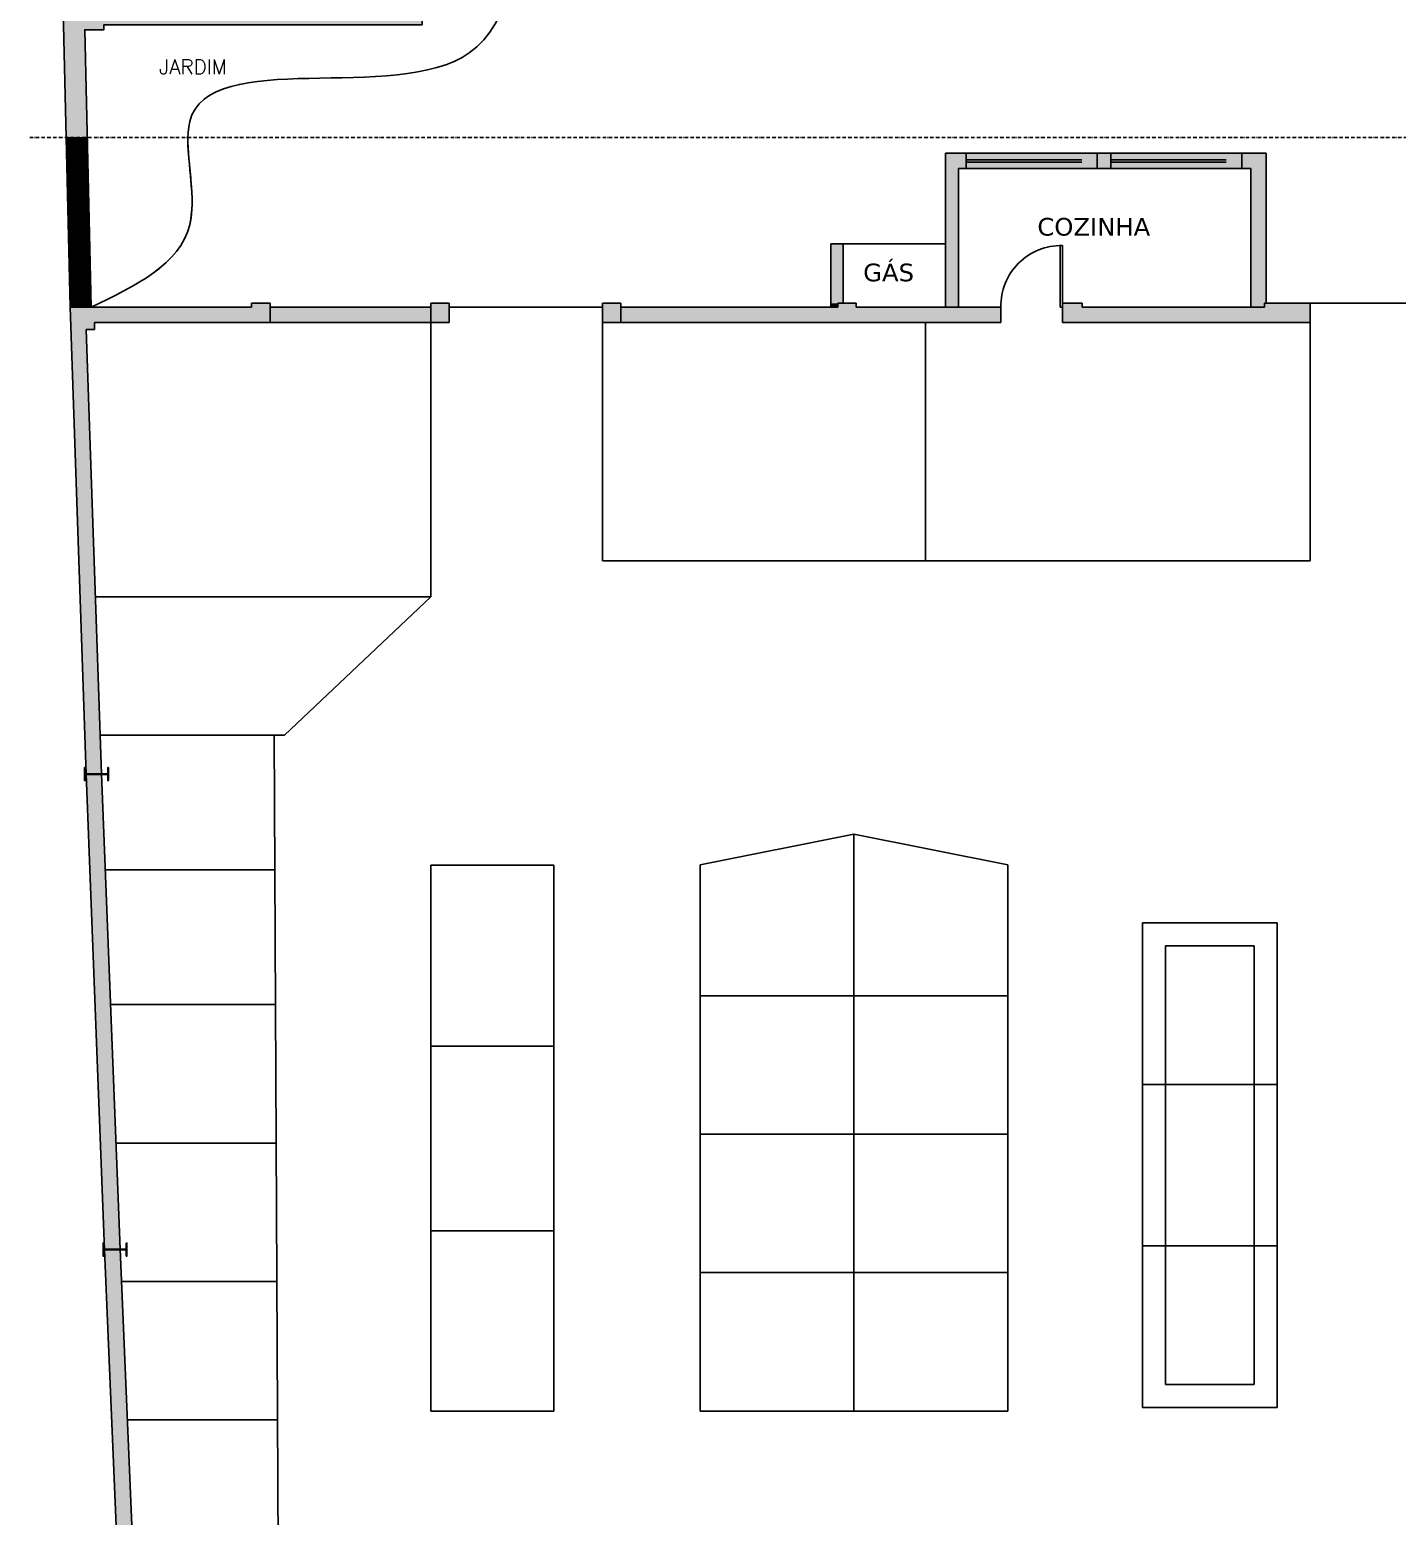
# Model space of a CAD drawing. Extents: x -21354 to 15991, y -13146 to -3381.
# Drawn here: x -21354 to -19576, y -9282 to -7350 of the extents above; entities that cross this region are included whole.
import ezdxf

# ---------------------------------------------------------------- set-up
doc = ezdxf.new("R2010")
doc.units = 0
doc.header["$LTSCALE"] = 100
doc.header["$MEASUREMENT"] = 0
doc.linetypes.add('DASHDOT', pattern=[2.5, 1.5, -0.5, 0, -0.5])
for name, color, linetype in [('4 - DIVISORIA', 4, 'CONTINUOUS'), ('4 - HACHURA PAREDE', 251, 'CONTINUOUS'), ('4 - P01', 1, 'CONTINUOUS'), ('4 - P02', 2, 'CONTINUOUS'), ('4 - P03', 3, 'CONTINUOUS'), ('4 - P04', 4, 'CONTINUOUS'), ('4 - P05', 5, 'CONTINUOUS'), ('4 - P06', 6, 'CONTINUOUS'), ('4 - TRACP', 1, 'DASHDOT'), ('4 - VEGETAÇÃO', 93, 'CONTINUOUS'), ('5 - TEXTO', 1, 'CONTINUOUS')]:
    doc.layers.add(name, color=color, linetype=linetype)
doc.styles.add('C-75', font='romans.shx', dxfattribs={"height": 15})
doc.styles.add('NUMERAÇAO', font='verdana.TTF', dxfattribs={"height": 30})
pattern_1 = [(45, (-28863.88368, -12923.57572), (-0.0883883476, 0.0883883476), [])]

msp = doc.modelspace()

# ---------------------------------------------------------------- hatches: boundary and pattern name
at = {"layer": '4 - HACHURA PAREDE', "ltscale": 0.2}
h = msp.add_hatch(dxfattribs=at)
h.set_pattern_fill('ANSI31', color=251, style=0)
h.set_pattern_definition(pattern_1)
h.paths.add_polyline_path([(-21282.7, -7323), (-21297.6, -6676), (-20962.6, -6676), (-20962.6, -6656), (-21298, -6656), (-21299.6, -6584.9), (-21227.6, -6584.9), (-21227.6, -6569.9), (-21300, -6569.9), (-21304.1, -6391.9), (-21119.9, -6391.9), (-21119.9, -6569.9), (-21170.1, -6569.9), (-21170.1, -6584.9), (-21104.9, -6584.9), (-21104.9, -6366.9), (-21332.1, -6366.9), (-21301.2, -7710), (-21273.8, -7710), (-21282.1, -7349.5), (-21257.1, -7349.5), (-21257.1, -7343), (-20843.6, -7343), (-20843.6, -6656), (-20872.6, -6656), (-20872.6, -6676), (-20863.6, -6676), (-20863.6, -7323)])
h = msp.add_hatch(dxfattribs=at)
h.set_pattern_fill('ANSI31', color=251, style=0)
h.set_pattern_definition(pattern_1)
h.paths.add_polyline_path([(-21278.8, -7489.4), (-21306.3, -7489.4), (-21301.2, -7710), (-21273.8, -7710)])
h = msp.add_hatch(color=251, dxfattribs=at)
h.paths.add_polyline_path([(-19746.2, -7510), (-19811.2, -7510), (-19811.2, -7530), (-19766.2, -7530), (-19766.2, -7710), (-19746.2, -7710)])
h.paths.add_polyline_path([(-19911.2, -7510), (-20001.2, -7510), (-20001.2, -7530), (-19911.2, -7530)])
h.paths.add_polyline_path([(-20001.2, -7521.5), (-20101.2, -7521.5), (-20101.2, -7530), (-20001.2, -7530)])
h.paths.add_polyline_path([(-20001.2, -7518.5), (-20101.2, -7518.5), (-20101.2, -7521.5), (-20001.2, -7521.5)])
h.paths.add_polyline_path([(-20001.2, -7510), (-20101.2, -7510), (-20101.2, -7518.5), (-20001.2, -7518.5)])
h.paths.add_polyline_path([(-19811.2, -7521.5), (-19911.2, -7521.5), (-19911.2, -7530), (-19811.2, -7530)])
h.paths.add_polyline_path([(-19811.2, -7518.5), (-19911.2, -7518.5), (-19911.2, -7521.5), (-19811.2, -7521.5)])
h.paths.add_polyline_path([(-19811.2, -7510), (-19911.2, -7510), (-19911.2, -7518.5), (-19811.2, -7518.5)])
h.paths.add_polyline_path([(-20163.2, -7510), (-20163.2, -7710), (-20146.2, -7710), (-20146.2, -7530), (-20101.2, -7530), (-20101.2, -7510)])
h.paths.add_polyline_path([(-20296.2, -7628), (-20312.2, -7628), (-20312.2, -7705), (-20296.2, -7705)])
h = msp.add_hatch(dxfattribs=at)
h.set_pattern_fill('ANSI31', color=251, style=0)
h.set_pattern_definition(pattern_1)
h.paths.add_polyline_path([(-21280.2, -7739), (-21269.2, -7739), (-21269.2, -7730), (-21041.2, -7730), (-21041.2, -7705), (-21065.2, -7705), (-21065.2, -7710), (-21301.2, -7710), (-21280.2, -8316.5), (-21260.2, -8316.5)])
h.paths.add_polyline_path([(-21256.2, -8934.5), (-21236.2, -8934.5), (-21260.1, -8317.5), (-21280.2, -8317.5)])
h.paths.add_polyline_path([(-21236.1, -8935.5), (-21256.2, -8935.5), (-21230.2, -9549.5), (-21210.2, -9549.5)])
h = msp.add_hatch(color=251, dxfattribs=at)
h.paths.add_polyline_path([(-20832.2, -7710), (-21041.2, -7710), (-21041.2, -7730), (-20832.2, -7730)])
h.paths.add_polyline_path([(-20808.2, -7705), (-20832.2, -7705), (-20832.2, -7710), (-20832.2, -7730), (-20808.2, -7730)])
h.paths.add_polyline_path([(-20585.2, -7710), (-20585.2, -7705), (-20609.2, -7705), (-20609.2, -7730), (-20585.2, -7730)])
h.paths.add_polyline_path([(-20303.2, -7710), (-20585.2, -7710), (-20585.2, -7730), (-20303.2, -7730)])
h.paths.add_polyline_path([(-20091.2, -7730), (-20091.2, -7710), (-20279.2, -7710), (-20279.2, -7705), (-20303.2, -7705), (-20303.2, -7730)])
h.paths.add_polyline_path([(-20011.2, -7705), (-20011.2, -7730), (-19689.2, -7730), (-19689.2, -7705), (-19748.7, -7705), (-19748.7, -7710), (-19985.7, -7710), (-19985.7, -7705)])
msp.add_hatch(color=251, dxfattribs=at).paths.add_polyline_path([(-20303.2, -7705), (-20312.2, -7705), (-20312.2, -7710), (-20303.2, -7710)])

# ---------------------------------------------------------------- linework, layer by layer
at = {"layer": '4 - DIVISORIA', "color": 251, "ltscale": 0.2}
for p, q in [((-20672.2, -8670.5), (-20832.2, -8670.5)), ((-20672.2, -8910.5), (-20832.2, -8910.5))]:
    msp.add_line(p, q, dxfattribs=at)
at = {"layer": '4 - DIVISORIA', "color": 251}
for p, q in [((-19732.2, -8720.3), (-19907.2, -8720.3)), ((-19732.2, -8930.3), (-19907.2, -8930.3))]:
    msp.add_line(p, q, dxfattribs=at)
at = {"layer": '4 - P01', "color": 251, "ltscale": 0.2}
for p, q in [((-20296.2, -7628), (-20163.2, -7628)), ((-19406.7, -7705), (-19689.2, -7705)), ((-20808.2, -7710), (-20609.2, -7710))]:
    msp.add_line(p, q, dxfattribs=at)
msp.add_spline([(-21273.8, -7710), (-21145.6, -7603), (-21145.6, -7469), (-20782.2, -7379.7), (-20713.4, -7170.6), (-20651.2, -6685.7), (-20628.3, -6596.3), (-20286.4, -6391.9)], degree=3, dxfattribs=at)
msp.add_open_spline([(-21273.8, -7710), (-21216, -7682.5), (-21120, -7636.7), (-21148.7, -7523.8), (-21148, -7489.4)], degree=3, knots=[0, 0, 0, 0, 166.962787, 277.346934, 277.346934, 277.346934, 277.346934], dxfattribs=at)
at = {"layer": '4 - P02', "color": 251, "ltscale": 0.2}
for p, q in [((-20832.2, -7730), (-20832.2, -8086.5)), ((-21022.2, -8266.5), (-20832.2, -8086.5)), ((-20672.2, -8435.5), (-20832.2, -8435.5))]:
    msp.add_line(p, q, dxfattribs=at)
at = {"layer": '4 - P02', "color": 251}
for p, q in [((-20609.2, -7730), (-20609.2, -8040)), ((-19689.2, -7730), (-19689.2, -8040)), ((-20609.2, -8040), (-19689.2, -8040)), ((-21022.2, -11126.6), (-21035.9, -8266.5)), ((-20832.2, -9145), (-20832.2, -8435.5)), ((-20672.2, -9145), (-20672.2, -8435.5)), ((-20482.2, -9145), (-20482.2, -8435)), ((-20082.2, -9145), (-20082.2, -8435)), ((-19907.2, -8720.3), (-19907.2, -8510.3)), ((-19907.2, -8510.3), (-19732.2, -8510.3)), ((-19732.2, -8785), (-19732.2, -8510.3)), ((-19877.2, -8720.3), (-19877.2, -8540.3)), ((-19877.2, -8540.3), (-19762.2, -8540.3)), ((-19762.2, -8720.3), (-19762.2, -8540.3)), ((-19732.2, -9140.3), (-19732.2, -8657.8)), ((-19907.2, -9140.3), (-19907.2, -8720.3)), ((-19877.2, -9110.3), (-19877.2, -8720.3)), ((-19762.2, -9110.3), (-19762.2, -8720.3)), ((-19762.2, -9110.3), (-19877.2, -9110.3)), ((-20672.2, -9145), (-20832.2, -9145)), ((-19732.2, -9140.3), (-19907.2, -9140.3))]:
    msp.add_line(p, q, dxfattribs=at)
at = {"layer": '4 - P02', "color": 251, "ltscale": 0.2}
msp.add_lwpolyline([(-20014.2, -7710), (-20011.2, -7710), (-20011.2, -7630), (-20014.2, -7630)], close=True, dxfattribs=at)
at = {"layer": '4 - P02', "color": 251}
msp.add_lwpolyline([(-20482.2, -8435), (-20282.2, -8395), (-20082.2, -8435)], dxfattribs=at)
at = {"layer": '4 - P03', "color": 251}
for p, q in [((-21332.1, -6366.9), (-21301.2, -7710.3)), ((-21282.1, -7349.5), (-21273.8, -7710)), ((-21306.3, -7489.4), (-21301.2, -7710.3)), ((-21278.8, -7489.4), (-21273.8, -7710))]:
    msp.add_line(p, q, dxfattribs=at)
at = {"layer": '4 - P04', "color": 251}
for p, q in [((-20189.2, -7730), (-20189.2, -8040)), ((-21268.1, -8086.5), (-20832.2, -8086.5)), ((-21262.3, -8266.5), (-21022.2, -8266.5)), ((-20282.2, -9145), (-20282.2, -8395)), ((-21255.5, -8441.5), (-21035.1, -8441.5)), ((-21248.5, -8616.5), (-21034.2, -8616.5)), ((-20082.2, -8605), (-20482.2, -8605)), ((-20082.2, -8785), (-20482.2, -8785)), ((-21241.5, -8796.5), (-21033.4, -8796.5)), ((-20082.2, -8965), (-20482.2, -8965)), ((-21234.4, -8976.5), (-21032.5, -8976.5)), ((-21227.2, -9156.5), (-21030.5, -9156.5)), ((-20082.2, -9145), (-20482.2, -9145))]:
    msp.add_line(p, q, dxfattribs=at)
at = {"layer": '4 - P05', "color": 251}
for points in [[(-21252.2, -8317.5), (-21252.2, -8325.5), (-21251.2, -8325.5), (-21251.2, -8308.5), (-21252.2, -8308.5), (-21252.2, -8316.5), (-21281.2, -8316.5), (-21281.2, -8308.5), (-21282.2, -8308.5), (-21282.2, -8325.5), (-21281.2, -8325.5), (-21281.2, -8317.5)], [(-21228.2, -8935.5), (-21228.2, -8943.5), (-21227.2, -8943.5), (-21227.2, -8926.5), (-21228.2, -8926.5), (-21228.2, -8934.5), (-21257.2, -8934.5), (-21257.2, -8926.5), (-21258.2, -8926.5), (-21258.2, -8943.5), (-21257.2, -8943.5), (-21257.2, -8935.5)], [(-21228.2, -8935.5), (-21228.2, -8943.5), (-21227.2, -8943.5), (-21227.2, -8926.5), (-21228.2, -8926.5), (-21228.2, -8934.5), (-21257.2, -8934.5), (-21257.2, -8926.5), (-21258.2, -8926.5), (-21258.2, -8943.5), (-21257.2, -8943.5), (-21257.2, -8935.5)]]:
    msp.add_lwpolyline(points, close=True, dxfattribs=at)
at = {"layer": '4 - P06', "color": 251}
for p, q in [((-20163.2, -7510), (-19746.2, -7510)), ((-20163.2, -7710), (-20163.2, -7510)), ((-19746.2, -7705), (-19746.2, -7510)), ((-20146.2, -7530), (-19766.2, -7530)), ((-20146.2, -7710), (-20146.2, -7530)), ((-19766.2, -7710), (-19766.2, -7530)), ((-20312.2, -7628), (-20296.2, -7628)), ((-20312.2, -7710), (-20312.2, -7628)), ((-20296.2, -7705), (-20296.2, -7628)), ((-21065.2, -7705), (-21041.2, -7705)), ((-20832.2, -7705), (-20808.2, -7705)), ((-20609.2, -7705), (-20585.2, -7705)), ((-20303.2, -7705), (-20279.2, -7705)), ((-20011.2, -7705), (-19985.7, -7705)), ((-19748.7, -7705), (-19689.2, -7705)), ((-19689.2, -7705), (-19689.2, -7705)), ((-19689.2, -7705), (-19689.2, -7730)), ((-19689.2, -7705), (-19689.2, -7705)), ((-21280.2, -8317.2), (-21301.2, -7710)), ((-21301.2, -7710), (-21065.2, -7710)), ((-21041.2, -7710), (-20832.2, -7710)), ((-20585.2, -7710), (-20303.2, -7710)), ((-20279.2, -7710), (-20091.2, -7710)), ((-20091.2, -7730), (-20091.2, -7710)), ((-20011.2, -7710), (-20011.2, -7710)), ((-20011.2, -7730), (-20011.2, -7710)), ((-19985.7, -7710), (-19748.7, -7710)), ((-21269.2, -7739), (-21280.2, -7739)), ((-20832.2, -7730), (-21269.2, -7730)), ((-21269.2, -7739), (-21269.2, -7730)), ((-20808.2, -7730), (-20832.2, -7730)), ((-20585.2, -7730), (-20609.2, -7730)), ((-20091.2, -7730), (-20585.2, -7730)), ((-19689.2, -7730), (-20011.2, -7730)), ((-21256.2, -8935.3), (-21280.2, -8317.2)), ((-21230.2, -9550.3), (-21256.2, -8935.3))]:
    msp.add_line(p, q, dxfattribs=at)
at = {"layer": '4 - P06', "color": 251, "ltscale": 0.2}
for p, q in [((-21065.2, -7710), (-21065.2, -7705)), ((-21041.2, -7730), (-21041.2, -7705)), ((-20832.2, -7730), (-20832.2, -7705)), ((-20808.2, -7730), (-20808.2, -7705)), ((-20609.2, -7730), (-20609.2, -7705)), ((-20585.2, -7710), (-20585.2, -7705)), ((-20303.2, -7710), (-20303.2, -7705)), ((-20279.2, -7710), (-20279.2, -7705)), ((-20011.2, -7710), (-20011.2, -7705)), ((-19985.7, -7710), (-19985.7, -7705)), ((-19748.7, -7710), (-19748.7, -7705)), ((-19689.2, -7705), (-19689.2, -7705)), ((-20585.2, -7710), (-20585.2, -7730))]:
    msp.add_line(p, q, dxfattribs=at)
at = {"layer": '4 - P06', "color": 251}
msp.add_lwpolyline([(-21280.2, -7739), (-21260.2, -8316.5), (-21236.2, -8934.5), (-21210.2, -9549.5), (-21186.2, -10165.5), (-21166.2, -10777.5), (-21142.2, -11374)], dxfattribs=at)
at = {"layer": '4 - TRACP', "color": 251, "ltscale": 0.03}
msp.add_line((-21353.6, -7489.4), (-17769.2, -7489.4), dxfattribs=at)
at = {"layer": '4 - TRACP', "color": 251}
for p, q in [((-20136.2, -7530), (-20136.2, -7510)), ((-19966.2, -7530), (-19966.2, -7510)), ((-19948.2, -7530), (-19948.2, -7510)), ((-19778.2, -7530), (-19778.2, -7510)), ((-20136.2, -7518.5), (-19966.2, -7518.5)), ((-20136.2, -7521.5), (-19966.2, -7521.5)), ((-19948.2, -7518.5), (-19778.2, -7518.5)), ((-19948.2, -7521.5), (-19778.2, -7521.5))]:
    msp.add_line(p, q, dxfattribs=at)
at = {"layer": '4 - VEGETAÇÃO', "color": 251, "ltscale": 0.2}
msp.add_lwpolyline([(-20286.4, -6391.9), (-20615.4, -6391.9), (-20615.4, -6404.9), (-20649.9, -6404.9), (-20649.9, -6391.9), (-20941.9, -6391.9), (-20941.9, -6401.9), (-20966.9, -6401.9), (-20966.9, -6391.9), (-21104.9, -6391.9), (-21104.9, -6584.9), (-21299.6, -6584.9), (-21298, -6656), (-20843.6, -6656), (-20843.6, -7343), (-21257.1, -7343), (-21257.1, -7349.5), (-21282.1, -7349.5), (-21273.8, -7710)], dxfattribs=at)
at = {"layer": '5 - TEXTO', "color": 251}
msp.add_arc((-20012.7, -7708.5), 78.5, 88.9053, 181.0947, dxfattribs=at)

# ---------------------------------------------------------------- texts
for s, height, style, p in [('JARDIM', 19, 'C-75', (-21185.4, -7407.2)), ('COZINHA', 23, 'NUMERAÇAO', (-20043.8, -7617.1)), ('GÁS', 23, 'NUMERAÇAO', (-20270.2, -7676.5))]:
    msp.add_text(s, height=height, dxfattribs=dict(at, style=style)).set_placement(p)

doc.saveas('drawing.dxf')
